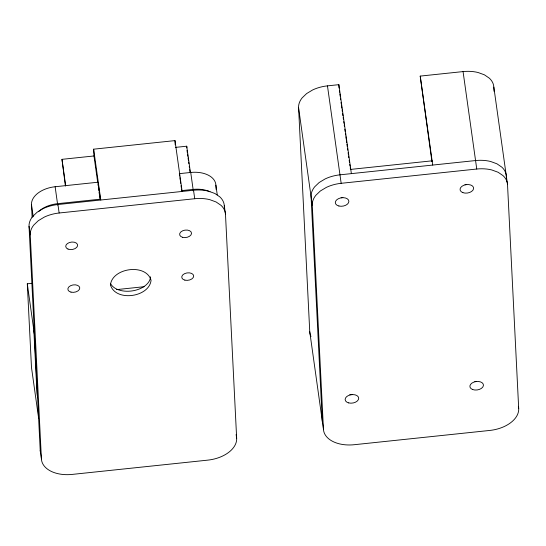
<?xml version="1.0" encoding="UTF-8"?>
<svg xmlns="http://www.w3.org/2000/svg" width="546" height="546" viewBox="0 0 546 546"><rect width="100%" height="100%" fill="white"/><g stroke="black" fill="none" stroke-linecap="round" stroke-linejoin="round"><path stroke-width="0.82" d="M431.941 161.705L420.215 76.099L463.063 71.587A30.023 18.653 -8 0 1 478.105 72.516L484.432 74.836L489.359 78.201A30.023 18.653 -8 0 1 493.823 87.114L507.521 184.555L518.7 408.626A30.023 18.653 -8 0 1 489.803 430.439L354.211 444.717A30.023 18.653 -8 0 1 323.444 429.183L309.753 331.743L298.573 107.678A30.023 18.653 -8 0 1 302.102 97.918L306.647 93.557L312.681 89.933A30.023 18.653 -8 0 1 327.47 85.865L338.861 84.664L351.365 173.628M97.686 182.33L93.98 155.965L93.639 149.181L175 140.609L182.146 191.448M65.424 186.036L61.978 159.336L93.98 155.965M175.334 147.4L186.725 146.205L190.431 172.563M32.118 217.281L31.491 204.586A24.563 15.261 -8 0 1 55.132 186.739L97.98 182.227L100.362 199.174L57.514 203.685A24.563 15.261 -8 0 0 38.445 211.705M217.253 194.854L215.895 185.169A24.563 15.261 -8 0 0 190.725 172.461L179.334 173.662L179.675 176.085M350.764 169.397L432.125 160.824M57.937 204.525L193.53 190.247A30.023 18.653 -8 0 1 208.572 191.182L214.899 193.496L219.833 196.867A30.023 18.653 -8 0 1 224.297 205.781L225.484 214.257L236.664 438.322A30.023 18.653 -8 0 1 207.767 460.135L72.174 474.413A30.023 18.653 -8 0 1 41.414 458.886L40.22 450.409L29.04 226.344A30.023 18.653 -8 0 1 32.569 216.585L37.121 212.217L43.148 208.599A30.023 18.653 -8 0 1 57.937 204.525L59.132 213.001A30.023 18.653 -8 0 0 44.342 217.076L38.309 220.693L33.763 225.054A30.023 18.653 -8 0 0 30.235 234.814L41.414 458.886M59.132 213.001L194.724 198.724A30.023 18.653 -8 0 1 209.766 199.652L216.086 201.972L221.021 205.337A30.023 18.653 -8 0 1 225.484 214.257M323.444 429.183L312.264 205.119A30.023 18.653 -8 0 1 315.793 195.359L320.345 190.991L326.371 187.374A30.023 18.653 -8 0 1 341.161 183.306L476.754 169.028A30.023 18.653 -8 0 1 491.796 169.956L498.123 172.27L503.057 175.641A30.023 18.653 -8 0 1 507.521 184.555M38.609 418.161L31.47 367.322L27.3 283.804L32.31 283.278M116.496 289.619L144.11 286.711M518.372 406.313L518.7 408.626M463.063 71.587L476.754 169.028M420.215 76.099L432.719 165.063M339.38 90.575L339.619 92.254M339.851 93.932L340.206 96.451M340.445 98.123L340.677 99.802M341.032 102.32L341.27 103.999M341.503 105.678L341.857 108.19M342.096 109.869L342.328 111.548M342.567 113.227L342.922 115.745M343.154 117.424L343.393 119.096M343.748 121.615L343.98 123.294M344.219 124.973L344.451 126.652M344.806 129.163L345.161 131.682M345.393 133.361L345.632 135.039M345.864 136.718L346.219 139.23M346.457 140.909L346.69 142.588M346.928 144.267L347.283 146.785M347.515 148.457L347.754 150.136M348.109 152.655L348.341 154.334M348.58 156.013L348.812 157.692M349.167 160.203L349.522 162.722M349.761 164.401L349.993 166.08M350.232 167.758L350.464 169.431M327.47 85.865L341.161 183.306M298.573 107.678L312.264 205.119M236.125 434.473L236.664 438.322M193.53 190.247L194.724 198.724M190.725 172.461L193.304 190.82M187.012 150.43L187.367 152.928M187.599 154.593L187.831 156.252M188.063 157.917L188.418 160.415M188.65 162.08L188.882 163.745M189.237 166.243L189.469 167.902M189.701 169.567L190.056 172.065M179.9 177.696L180.241 180.119M180.467 181.729L180.699 183.347M181.033 185.763L181.265 187.38M181.49 188.991L181.716 190.609L193.107 189.407A24.563 15.261 -8 0 1 209.998 191.776M93.639 149.181L100.785 200.013M98.601 188.855L98.826 190.465M99.058 192.076L99.399 194.499M99.625 196.116L99.966 198.532M61.978 159.336L65.684 185.701M55.132 186.739L57.712 205.098M31.491 204.586L33.19 216.694M29.04 226.344L30.235 234.814M27.3 283.804L34.446 334.643M37.599 397.788L36.998 393.55L33.852 330.405M506.579 181.163L506.326 176.085A30.023 18.653 -8 0 0 501.863 167.165L496.935 163.8L490.608 161.486A30.023 18.653 -8 0 0 475.566 160.551L339.974 174.829A30.023 18.653 -8 0 0 325.184 178.904L319.151 182.521L314.605 186.889A30.023 18.653 -8 0 0 311.077 196.642L322.256 420.713A30.023 18.653 -8 0 0 322.631 423.123M493.823 87.114L494.034 91.346M338.861 84.664L339.032 88.056M224.297 205.781L224.467 209.186M215.895 185.169L216.107 189.428M186.725 146.205L186.814 147.898M175 140.609L175.211 144.854M98.062 183.927L98.15 185.626M40.602 452.818A30.023 18.653 -8 0 1 40.22 450.409M150.505 276.802A20.468 12.715 -8 0 1 133.169 290.745A20.468 12.715 -8 0 1 110.79 283.934M311.008 336.473A30.023 18.653 -8 0 1 309.753 331.743M352.115 394.465A6.825 4.238 -8 0 1 349.761 394.717M476.569 381.388A6.825 4.238 -8 0 1 474.802 381.579M342.861 197.42A6.825 4.238 -8 0 1 341.113 197.748M466.748 184.48A6.825 4.238 -8 0 1 464.974 184.664M110.449 284.848C115.315 302.061 149.188 297.433 151.065 280.33C146.191 263.117 112.326 267.745 110.449 284.848M68.025 249.092A6.006 3.733 -8 0 0 77.587 245.802A6.006 3.733 -8 0 0 69.403 242.533A6.006 3.733 -8 0 0 68.025 249.092M182.589 237.319A6.006 3.733 -8 0 0 191.537 233.306A6.006 3.733 -8 0 0 182.582 230.821A6.006 3.733 -8 0 0 182.589 237.319M70.987 292.13A6.006 3.733 -8 0 0 79.771 287.954A6.006 3.733 -8 0 0 70.659 285.667A6.006 3.733 -8 0 0 70.987 292.13M184.855 280.132A6.006 3.733 -8 0 0 193.673 275.983A6.006 3.733 -8 0 0 184.589 273.655A6.006 3.733 -8 0 0 184.855 280.132M338.889 206.006A6.825 4.238 -8 0 0 348.874 201.262A6.825 4.238 -8 0 0 338.52 198.655A6.825 4.238 -8 0 0 338.889 206.006M462.878 192.642A6.825 4.238 -8 0 0 473.587 188.684A6.825 4.238 -8 0 0 464.052 185.19A6.825 4.238 -8 0 0 462.878 192.642M348.717 402.914A6.825 4.238 -8 0 0 358.702 398.171A6.825 4.238 -8 0 0 348.348 395.563A6.825 4.238 -8 0 0 348.717 402.914M472.706 389.551A6.825 4.238 -8 0 0 483.415 385.592A6.825 4.238 -8 0 0 473.873 382.098A6.825 4.238 -8 0 0 472.706 389.551"/></g></svg>
